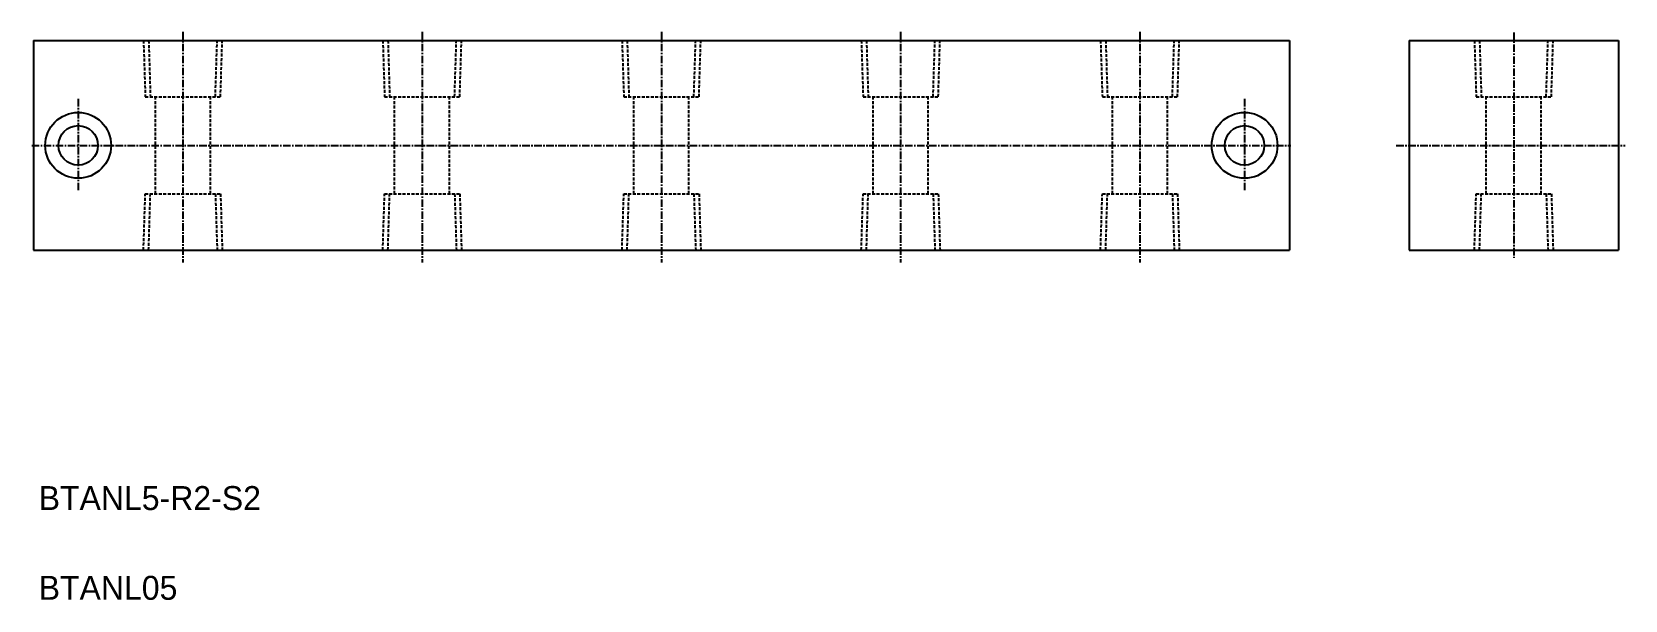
# Model space of a CAD drawing. Extents: x 2608 to 2874, y 712 to 807.
import ezdxf

# ---------------------------------------------------------------- set-up
doc = ezdxf.new("R2010")
doc.units = 0
doc.linetypes.add('CENTER', pattern=[2, 1.25, -0.25, 0.25, -0.25])
doc.linetypes.add('DASHED', pattern=[0.75, 0.5, -0.25])
doc.layers.get('0').update_dxf_attribs({"linetype": 'CONTINUOUS'})
doc.layers.add('CENTER', color=1, linetype='CENTER')

msp = doc.modelspace()

# ---------------------------------------------------------------- linework, layer by layer
for p, q in [((2608.35, 805.95), (2608.35, 770.95)), ((2608.35, 805.95), (2818.35, 805.95)), ((2818.35, 805.95), (2818.35, 770.95)), ((2838.35, 805.95), (2873.35, 805.95)), ((2838.35, 805.95), (2838.35, 770.95)), ((2873.35, 805.95), (2873.35, 770.95)), ((2608.35, 770.95), (2818.35, 770.95)), ((2838.35, 770.95), (2873.35, 770.95))]:
    msp.add_line(p, q)
at = {"color": 3, "linetype": 'DASHED'}
for p, q in [((2626.77, 805.95), (2627.07, 796.55)), ((2627.63, 805.97), (2627.92, 796.55)), ((2638.78, 796.55), (2639.08, 805.97)), ((2639.64, 796.55), (2639.93, 805.95)), ((2666.77, 805.95), (2667.07, 796.55)), ((2667.63, 805.97), (2667.92, 796.55)), ((2678.78, 796.55), (2679.08, 805.97)), ((2679.64, 796.55), (2679.93, 805.95)), ((2706.77, 805.95), (2707.07, 796.55)), ((2707.63, 805.97), (2707.92, 796.55)), ((2718.78, 796.55), (2719.08, 805.97)), ((2719.64, 796.55), (2719.93, 805.95)), ((2746.77, 805.95), (2747.07, 796.55)), ((2747.63, 805.97), (2747.92, 796.55)), ((2758.78, 796.55), (2759.08, 805.97)), ((2759.64, 796.55), (2759.93, 805.95)), ((2786.77, 805.95), (2787.07, 796.55)), ((2787.63, 805.97), (2787.92, 796.55)), ((2798.78, 796.55), (2799.08, 805.97)), ((2799.64, 796.55), (2799.93, 805.95)), ((2849.27, 805.95), (2849.57, 796.55)), ((2850.13, 805.97), (2850.42, 796.55)), ((2861.28, 796.55), (2861.58, 805.97)), ((2862.14, 796.55), (2862.43, 805.95)), ((2627.07, 796.55), (2639.64, 796.55)), ((2628.75, 780.35), (2628.75, 796.55)), ((2637.95, 780.35), (2637.95, 796.55)), ((2667.07, 796.55), (2679.64, 796.55)), ((2668.75, 780.35), (2668.75, 796.55)), ((2677.95, 780.35), (2677.95, 796.55)), ((2707.07, 796.55), (2719.64, 796.55)), ((2708.75, 780.35), (2708.75, 796.55)), ((2717.95, 780.35), (2717.95, 796.55)), ((2747.07, 796.55), (2759.64, 796.55)), ((2748.75, 780.35), (2748.75, 796.55)), ((2757.95, 780.35), (2757.95, 796.55)), ((2787.07, 796.55), (2799.64, 796.55)), ((2788.75, 780.35), (2788.75, 796.55)), ((2797.95, 780.35), (2797.95, 796.55)), ((2849.57, 796.55), (2862.14, 796.55)), ((2851.25, 780.35), (2851.25, 796.55)), ((2860.45, 780.35), (2860.45, 796.55)), ((2626.77, 770.95), (2627.07, 780.35)), ((2627.07, 780.35), (2639.64, 780.35)), ((2627.63, 770.92), (2627.92, 780.35)), ((2638.78, 780.35), (2639.08, 770.92)), ((2639.64, 780.35), (2639.93, 770.95)), ((2666.77, 770.95), (2667.07, 780.35)), ((2667.07, 780.35), (2679.64, 780.35)), ((2667.63, 770.92), (2667.92, 780.35)), ((2678.78, 780.35), (2679.08, 770.92)), ((2679.64, 780.35), (2679.93, 770.95)), ((2706.77, 770.95), (2707.07, 780.35)), ((2707.07, 780.35), (2719.64, 780.35)), ((2707.63, 770.92), (2707.92, 780.35)), ((2718.78, 780.35), (2719.08, 770.92)), ((2719.64, 780.35), (2719.93, 770.95)), ((2746.77, 770.95), (2747.07, 780.35)), ((2747.07, 780.35), (2759.64, 780.35)), ((2747.63, 770.92), (2747.92, 780.35)), ((2758.78, 780.35), (2759.08, 770.92)), ((2759.64, 780.35), (2759.93, 770.95)), ((2786.77, 770.95), (2787.07, 780.35)), ((2787.07, 780.35), (2799.64, 780.35)), ((2787.63, 770.92), (2787.92, 780.35)), ((2798.78, 780.35), (2799.08, 770.92)), ((2799.64, 780.35), (2799.93, 770.95)), ((2849.27, 770.95), (2849.57, 780.35)), ((2849.57, 780.35), (2862.14, 780.35)), ((2850.13, 770.92), (2850.42, 780.35)), ((2861.28, 780.35), (2861.58, 770.92)), ((2862.14, 780.35), (2862.43, 770.95))]:
    msp.add_line(p, q, dxfattribs=at)
for centre, radius in [((2615.85, 788.45), 5.5), ((2810.85, 788.45), 5.5), ((2615.85, 788.45), 3.3), ((2810.85, 788.45), 3.3)]:
    msp.add_circle(centre, radius)
at = {"layer": 'CENTER', "color": 1, "linetype": 'CENTER'}
for p, q in [((2633.35, 807.42), (2633.35, 768.88)), ((2673.35, 807.42), (2673.35, 768.88)), ((2713.35, 807.42), (2713.35, 768.88)), ((2753.35, 807.42), (2753.35, 768.88)), ((2753.35, 807.42), (2753.35, 768.88)), ((2793.35, 807.42), (2793.35, 768.88)), ((2855.85, 807.31), (2855.85, 769.67)), ((2615.85, 796.2), (2615.85, 780.7)), ((2810.85, 796.2), (2810.85, 780.7)), ((2608.1, 788.45), (2628.6, 788.45)), ((2608.1, 788.45), (2818.6, 788.45)), ((2638.1, 788.45), (2818.6, 788.45)), ((2836.21, 788.45), (2874.47, 788.45))]:
    msp.add_line(p, q, dxfattribs=at)

# ---------------------------------------------------------------- texts
for s, p in [('BTANL5-R2-S2', (2609.24, 727.5)), ('BTANL05', (2609.24, 712.5))]:
    msp.add_text(s, height=4).set_placement(p)

doc.saveas('drawing.dxf')
